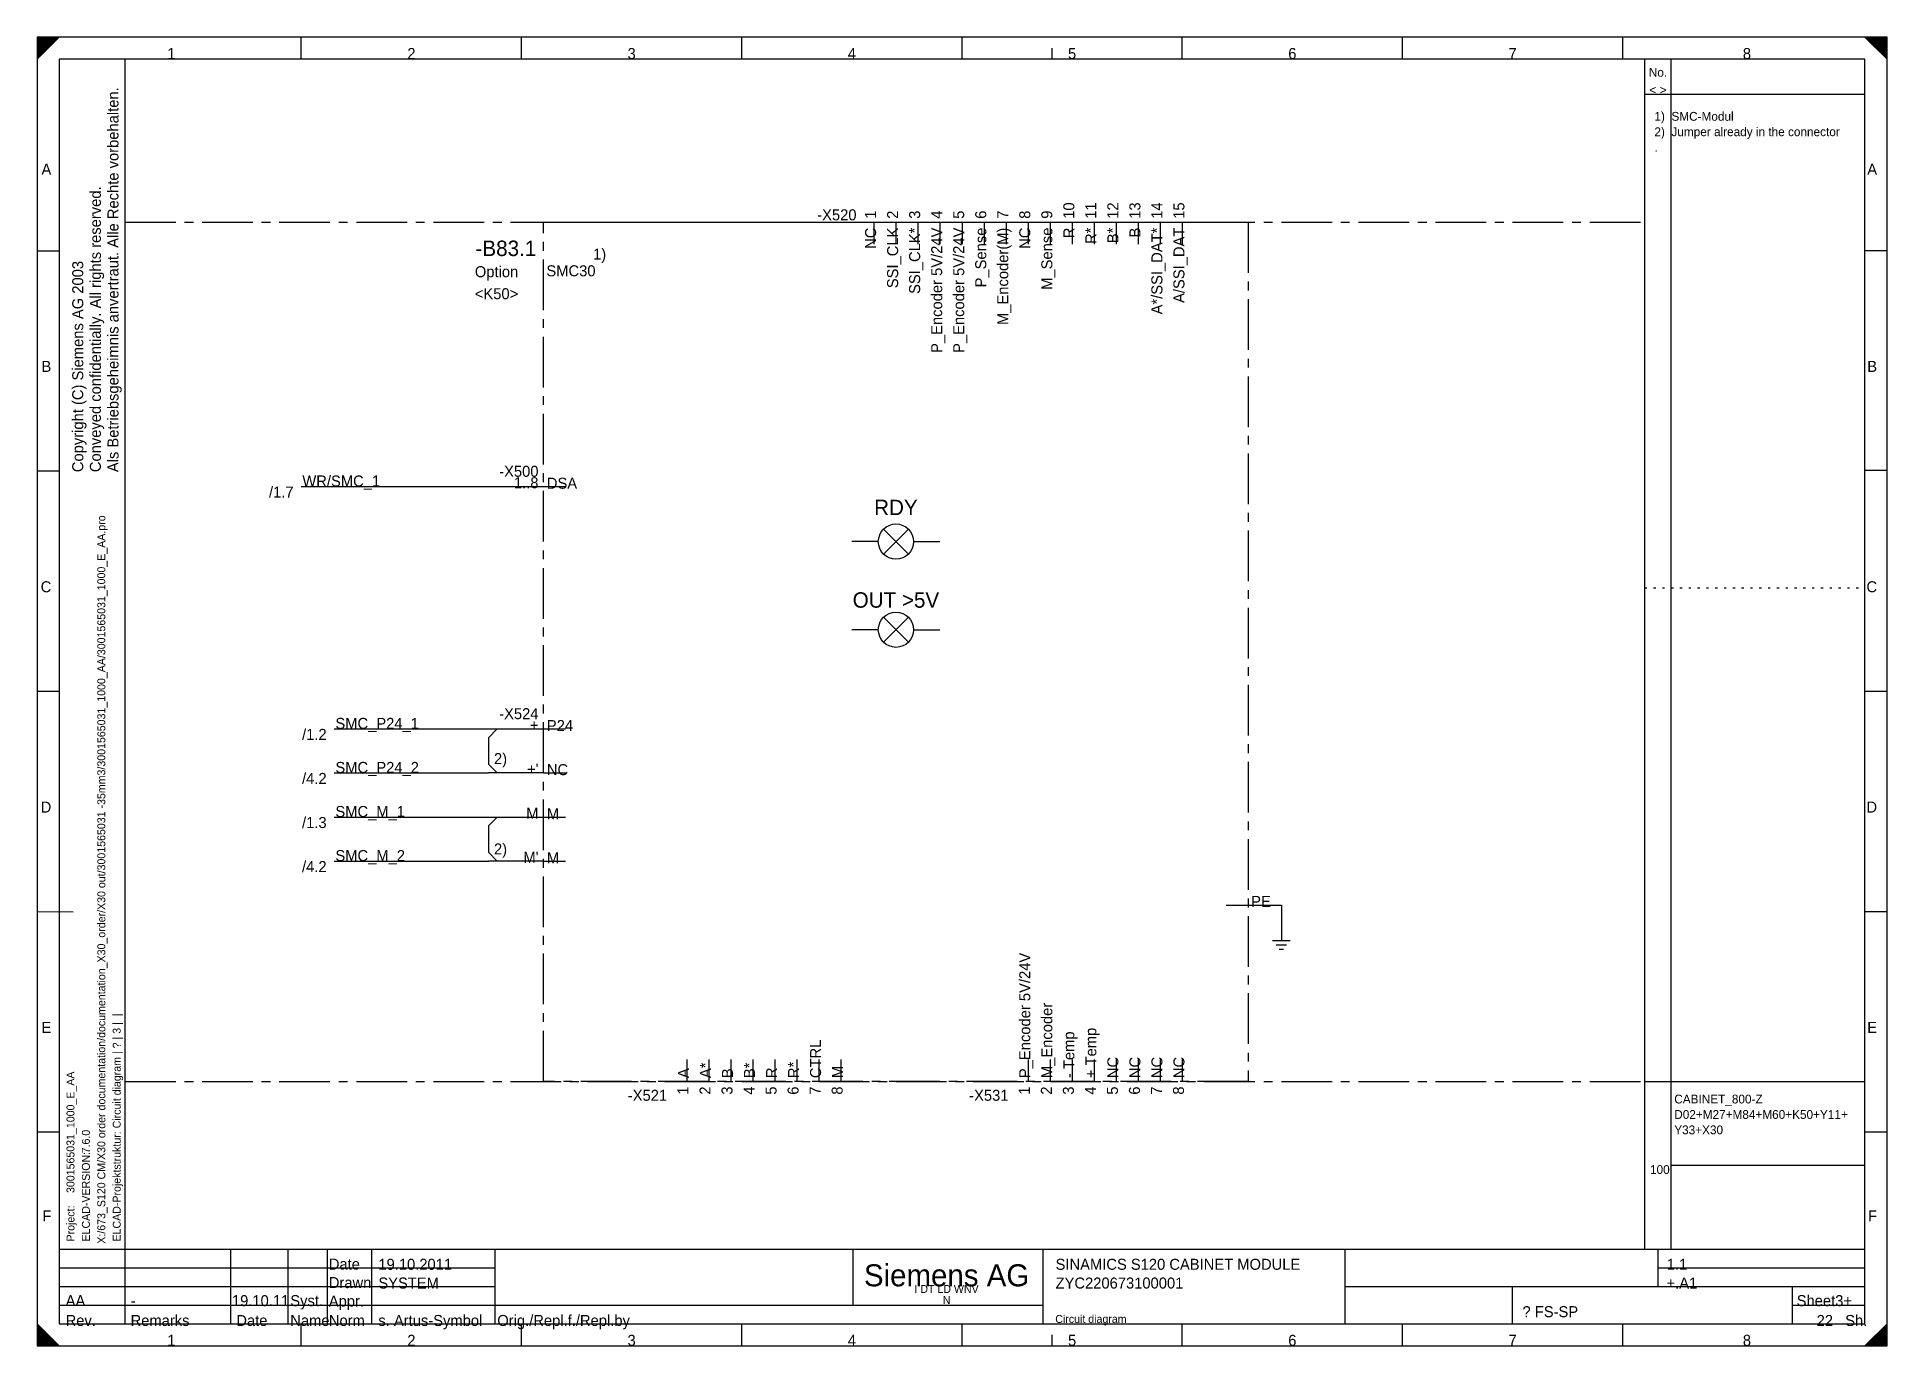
# Model space of a CAD drawing. Extents: x 0 to 420, y 0 to 297.
import ezdxf
from ezdxf.enums import TextEntityAlignment as Align

# ---------------------------------------------------------------- set-up
doc = ezdxf.new("R2010")
doc.units = 0
doc.header["$MEASUREMENT"] = 0
for name, pattern in [('LTY1', [0]), ('LTY2', [2, 0.5, -1.5]), ('LTY6', [17.5, 11.5, -2, 2, -2])]:
    doc.linetypes.add(name, pattern=pattern)
for name, color, linetype in [('GRAFIK', 7, 'LTY1'), ('PEN1', 7, 'LTY1'), ('PEN2', 7, 'LTY1'), ('PEN3', 7, 'LTY1'), ('PEN4', 7, 'LTY1'), ('PEN5', 7, 'LTY1'), ('PEN6', 7, 'LTY1'), ('SF', 7, 'LTY1'), ('SYMBOL', 7, 'LTY1')]:
    doc.layers.add(name, color=color, linetype=linetype)
doc.styles.add('NORMSCHRIFT', font='normwin')

# ---------------------------------------------------------------- blocks, each defined once
blk = doc.blocks.new('CD_FORM_AUD3')
at = {"layer": 'PEN1', "linetype": 'LTY1'}
for p, q in [((0, 297), (0, 0)), ((420, 297), (0, 297)), ((0, 297), (0, 292)), ((0, 292), (5, 297)), ((5, 297), (0, 297)), ((0, 297), (5, 297)), ((0, 296.95), (4.95, 296.95)), ((0, 296.9), (4.9, 296.9)), ((0, 296.85), (4.85, 296.85)), ((0, 296.8), (4.8, 296.8)), ((0, 296.75), (4.75, 296.75)), ((0, 296.7), (4.7, 296.7)), ((0, 296.65), (4.65, 296.65)), ((0, 296.6), (4.6, 296.6)), ((0, 296.55), (4.55, 296.55)), ((0, 296.5), (4.5, 296.5)), ((0, 296.45), (4.45, 296.45)), ((0, 296.4), (4.4, 296.4)), ((0, 296.35), (4.35, 296.35)), ((0, 296.3), (4.3, 296.3)), ((0, 296.25), (4.25, 296.25)), ((0, 296.2), (4.2, 296.2)), ((0, 296.15), (4.15, 296.15)), ((0, 296.1), (4.1, 296.1)), ((0, 296.05), (4.05, 296.05)), ((0, 296), (4, 296)), ((0, 295.95), (3.95, 295.95)), ((0, 295.9), (3.9, 295.9)), ((0, 295.85), (3.85, 295.85)), ((0, 295.8), (3.8, 295.8)), ((0, 295.75), (3.75, 295.75)), ((0, 295.7), (3.7, 295.7)), ((0, 295.65), (3.65, 295.65)), ((0, 295.6), (3.6, 295.6)), ((0, 295.55), (3.55, 295.55)), ((0, 295.5), (3.5, 295.5)), ((0, 295.45), (3.45, 295.45)), ((0, 295.4), (3.4, 295.4)), ((0, 295.35), (3.35, 295.35)), ((0, 295.3), (3.3, 295.3)), ((0, 295.25), (3.25, 295.25)), ((0, 295.2), (3.2, 295.2)), ((0, 295.15), (3.15, 295.15)), ((0, 295.1), (3.1, 295.1)), ((0, 295.05), (3.05, 295.05)), ((0, 295), (3, 295)), ((0, 294.95), (2.95, 294.95)), ((0, 294.9), (2.9, 294.9)), ((0, 294.85), (2.85, 294.85)), ((0, 294.8), (2.8, 294.8)), ((0, 294.75), (2.75, 294.75)), ((0, 294.7), (2.7, 294.7)), ((0, 294.65), (2.65, 294.65)), ((0, 294.6), (2.6, 294.6)), ((0, 294.55), (2.55, 294.55)), ((0, 294.5), (2.5, 294.5)), ((0, 294.45), (2.45, 294.45)), ((0, 294.4), (2.4, 294.4)), ((0, 294.35), (2.35, 294.35)), ((0, 294.3), (2.3, 294.3)), ((0, 294.25), (2.25, 294.25)), ((0, 294.2), (2.2, 294.2)), ((0, 294.15), (2.15, 294.15)), ((0, 294.1), (2.1, 294.1)), ((0, 294.05), (2.05, 294.05)), ((0, 294), (2, 294)), ((230.5, 292), (230.5, 294.5)), ((420, 297), (415, 297)), ((415, 297), (420, 292)), ((415, 297), (420, 297)), ((415.05, 296.95), (420, 296.95)), ((415.1, 296.9), (420, 296.9)), ((415.15, 296.85), (420, 296.85)), ((415.2, 296.8), (420, 296.8)), ((415.25, 296.75), (420, 296.75)), ((415.3, 296.7), (420, 296.7)), ((415.35, 296.65), (420, 296.65)), ((415.4, 296.6), (420, 296.6)), ((415.45, 296.55), (420, 296.55)), ((415.5, 296.5), (420, 296.5)), ((415.55, 296.45), (420, 296.45)), ((415.6, 296.4), (420, 296.4)), ((415.65, 296.35), (420, 296.35)), ((415.7, 296.3), (420, 296.3)), ((415.75, 296.25), (420, 296.25)), ((415.8, 296.2), (420, 296.2)), ((415.85, 296.15), (420, 296.15)), ((415.9, 296.1), (420, 296.1)), ((415.95, 296.05), (420, 296.05)), ((416, 296), (420, 296)), ((416.05, 295.95), (420, 295.95)), ((416.1, 295.9), (420, 295.9)), ((416.15, 295.85), (420, 295.85)), ((416.2, 295.8), (420, 295.8)), ((416.25, 295.75), (420, 295.75)), ((416.3, 295.7), (420, 295.7)), ((416.35, 295.65), (420, 295.65)), ((416.4, 295.6), (420, 295.6)), ((416.45, 295.55), (420, 295.55)), ((416.5, 295.5), (420, 295.5)), ((416.55, 295.45), (420, 295.45)), ((416.6, 295.4), (420, 295.4)), ((416.65, 295.35), (420, 295.35)), ((416.7, 295.3), (420, 295.3)), ((416.75, 295.25), (420, 295.25)), ((416.8, 295.2), (420, 295.2)), ((416.85, 295.15), (420, 295.15)), ((416.9, 295.1), (420, 295.1)), ((416.95, 295.05), (420, 295.05)), ((417, 295), (420, 295)), ((417.05, 294.95), (420, 294.95)), ((417.1, 294.9), (420, 294.9)), ((417.15, 294.85), (420, 294.85)), ((417.2, 294.8), (420, 294.8)), ((417.25, 294.75), (420, 294.75)), ((417.3, 294.7), (420, 294.7)), ((417.35, 294.65), (420, 294.65)), ((417.4, 294.6), (420, 294.6)), ((417.45, 294.55), (420, 294.55)), ((417.5, 294.5), (420, 294.5)), ((417.55, 294.45), (420, 294.45)), ((417.6, 294.4), (420, 294.4)), ((417.65, 294.35), (420, 294.35)), ((417.7, 294.3), (420, 294.3)), ((417.75, 294.25), (420, 294.25)), ((417.8, 294.2), (420, 294.2)), ((417.85, 294.15), (420, 294.15)), ((417.9, 294.1), (420, 294.1)), ((417.95, 294.05), (420, 294.05)), ((418, 294), (420, 294)), ((420, 0), (420, 297)), ((420, 292), (420, 297)), ((0, 293.95), (1.95, 293.95)), ((0, 293.9), (1.9, 293.9)), ((0, 293.85), (1.85, 293.85)), ((0, 293.8), (1.8, 293.8)), ((0, 293.75), (1.75, 293.75)), ((0, 293.7), (1.7, 293.7)), ((0, 293.65), (1.65, 293.65)), ((0, 293.6), (1.6, 293.6)), ((0, 293.55), (1.55, 293.55)), ((0, 293.5), (1.5, 293.5)), ((0, 293.45), (1.45, 293.45)), ((0, 293.4), (1.4, 293.4)), ((0, 293.35), (1.35, 293.35)), ((0, 293.3), (1.3, 293.3)), ((0, 293.25), (1.25, 293.25)), ((0, 293.2), (1.2, 293.2)), ((0, 293.15), (1.15, 293.15)), ((0, 293.1), (1.1, 293.1)), ((0, 293.05), (1.05, 293.05)), ((0, 293), (1, 293)), ((0, 292.95), (0.95, 292.95)), ((0, 292.9), (0.9, 292.9)), ((0, 292.85), (0.85, 292.85)), ((0, 292.8), (0.8, 292.8)), ((0, 292.75), (0.75, 292.75)), ((0, 292.7), (0.7, 292.7)), ((0, 292.65), (0.65, 292.65)), ((0, 292.6), (0.6, 292.6)), ((0, 292.55), (0.55, 292.55)), ((0, 292.5), (0.5, 292.5)), ((0, 292.45), (0.45, 292.45)), ((0, 292.4), (0.4, 292.4)), ((0, 292.35), (0.35, 292.35)), ((0, 292.3), (0.3, 292.3)), ((0, 292.25), (0.25, 292.25)), ((0, 292.2), (0.2, 292.2)), ((0, 292.15), (0.15, 292.15)), ((0, 292.1), (0.1, 292.1)), ((0, 292.05), (0.05, 292.05)), ((418.05, 293.95), (420, 293.95)), ((418.1, 293.9), (420, 293.9)), ((418.15, 293.85), (420, 293.85)), ((418.2, 293.8), (420, 293.8)), ((418.25, 293.75), (420, 293.75)), ((418.3, 293.7), (420, 293.7)), ((418.35, 293.65), (420, 293.65)), ((418.4, 293.6), (420, 293.6)), ((418.45, 293.55), (420, 293.55)), ((418.5, 293.5), (420, 293.5)), ((418.55, 293.45), (420, 293.45)), ((418.6, 293.4), (420, 293.4)), ((418.65, 293.35), (420, 293.35)), ((418.7, 293.3), (420, 293.3)), ((418.75, 293.25), (420, 293.25)), ((418.8, 293.2), (420, 293.2)), ((418.85, 293.15), (420, 293.15)), ((418.9, 293.1), (420, 293.1)), ((418.95, 293.05), (420, 293.05)), ((419, 293), (420, 293)), ((419.05, 292.95), (420, 292.95)), ((419.1, 292.9), (420, 292.9)), ((419.15, 292.85), (420, 292.85)), ((419.2, 292.8), (420, 292.8)), ((419.25, 292.75), (420, 292.75)), ((419.3, 292.7), (420, 292.7)), ((419.35, 292.65), (420, 292.65)), ((419.4, 292.6), (420, 292.6)), ((419.45, 292.55), (420, 292.55)), ((419.5, 292.5), (420, 292.5)), ((419.55, 292.45), (420, 292.45)), ((419.6, 292.4), (420, 292.4)), ((419.65, 292.35), (420, 292.35)), ((419.7, 292.3), (420, 292.3)), ((419.75, 292.25), (420, 292.25)), ((419.8, 292.2), (420, 292.2)), ((419.85, 292.15), (420, 292.15)), ((419.9, 292.1), (420, 292.1)), ((419.95, 292.05), (420, 292.05)), ((5, 0), (0, 5)), ((0, 5), (0, 0)), ((0, 4.95), (0.05, 4.95)), ((0, 4.9), (0.1, 4.9)), ((0, 4.85), (0.15, 4.85)), ((0, 4.8), (0.2, 4.8)), ((0, 4.75), (0.25, 4.75)), ((0, 4.7), (0.3, 4.7)), ((0, 4.65), (0.35, 4.65)), ((0, 4.6), (0.4, 4.6)), ((0, 4.55), (0.45, 4.55)), ((0, 4.5), (0.5, 4.5)), ((0, 4.45), (0.55, 4.45)), ((0, 4.4), (0.6, 4.4)), ((0, 4.35), (0.65, 4.35)), ((0, 4.3), (0.7, 4.3)), ((0, 4.25), (0.75, 4.25)), ((0, 4.2), (0.8, 4.2)), ((420, 5), (415, 0)), ((419.2, 4.2), (420, 4.2)), ((419.25, 4.25), (420, 4.25)), ((419.3, 4.3), (420, 4.3)), ((419.35, 4.35), (420, 4.35)), ((419.4, 4.4), (420, 4.4)), ((419.45, 4.45), (420, 4.45)), ((419.5, 4.5), (420, 4.5)), ((419.55, 4.55), (420, 4.55)), ((419.6, 4.6), (420, 4.6)), ((419.65, 4.65), (420, 4.65)), ((419.7, 4.7), (420, 4.7)), ((419.75, 4.75), (420, 4.75)), ((419.8, 4.8), (420, 4.8)), ((419.85, 4.85), (420, 4.85)), ((419.9, 4.9), (420, 4.9)), ((419.95, 4.95), (420, 4.95)), ((420, 0), (420, 5)), ((0, 4.15), (0.85, 4.15)), ((0, 4.1), (0.9, 4.1)), ((0, 4.05), (0.95, 4.05)), ((0, 4), (1, 4)), ((0, 3.95), (1.05, 3.95)), ((0, 3.9), (1.1, 3.9)), ((0, 3.85), (1.15, 3.85)), ((0, 3.8), (1.2, 3.8)), ((0, 3.75), (1.25, 3.75)), ((0, 3.7), (1.3, 3.7)), ((0, 3.65), (1.35, 3.65)), ((0, 3.6), (1.4, 3.6)), ((0, 3.55), (1.45, 3.55)), ((0, 3.5), (1.5, 3.5)), ((0, 3.45), (1.55, 3.45)), ((0, 3.4), (1.6, 3.4)), ((0, 3.35), (1.65, 3.35)), ((0, 3.3), (1.7, 3.3)), ((0, 3.25), (1.75, 3.25)), ((0, 3.2), (1.8, 3.2)), ((0, 3.15), (1.85, 3.15)), ((0, 3.1), (1.9, 3.1)), ((0, 3.05), (1.95, 3.05)), ((0, 3), (2, 3)), ((0, 2.95), (2.05, 2.95)), ((0, 2.9), (2.1, 2.9)), ((0, 2.85), (2.15, 2.85)), ((0, 2.8), (2.2, 2.8)), ((0, 2.75), (2.25, 2.75)), ((0, 2.7), (2.3, 2.7)), ((0, 2.65), (2.35, 2.65)), ((0, 2.6), (2.4, 2.6)), ((0, 2.55), (2.45, 2.55)), ((0, 2.5), (2.5, 2.5)), ((0, 2.45), (2.55, 2.45)), ((0, 2.4), (2.6, 2.4)), ((0, 2.35), (2.65, 2.35)), ((0, 2.3), (2.7, 2.3)), ((0, 2.25), (2.75, 2.25)), ((0, 2.2), (2.8, 2.2)), ((0, 2.15), (2.85, 2.15)), ((0, 2.1), (2.9, 2.1)), ((0, 2.05), (2.95, 2.05)), ((0, 2), (3, 2)), ((0, 1.95), (3.05, 1.95)), ((0, 1.9), (3.1, 1.9)), ((0, 1.85), (3.15, 1.85)), ((0, 1.8), (3.2, 1.8)), ((0, 1.75), (3.25, 1.75)), ((0, 1.7), (3.3, 1.7)), ((0, 1.65), (3.35, 1.65)), ((0, 1.6), (3.4, 1.6)), ((0, 1.55), (3.45, 1.55)), ((0, 1.5), (3.5, 1.5)), ((0, 1.45), (3.55, 1.45)), ((0, 1.4), (3.6, 1.4)), ((0, 1.35), (3.65, 1.35)), ((0, 1.3), (3.7, 1.3)), ((0, 1.25), (3.75, 1.25)), ((0, 1.2), (3.8, 1.2)), ((0, 1.15), (3.85, 1.15)), ((0, 1.1), (3.9, 1.1)), ((0, 1.05), (3.95, 1.05)), ((0, 1), (4, 1)), ((0, 0.95), (4.05, 0.95)), ((0, 0.9), (4.1, 0.9)), ((0, 0.85), (4.15, 0.85)), ((0, 0.8), (4.2, 0.8)), ((0, 0.75), (4.25, 0.75)), ((0, 0.7), (4.3, 0.7)), ((0, 0.65), (4.35, 0.65)), ((0, 0.6), (4.4, 0.6)), ((0, 0.55), (4.45, 0.55)), ((0, 0.5), (4.5, 0.5)), ((0, 0.45), (4.55, 0.45)), ((0, 0.4), (4.6, 0.4)), ((0, 0.35), (4.65, 0.35)), ((0, 0.3), (4.7, 0.3)), ((0, 0.25), (4.75, 0.25)), ((0, 0.2), (4.8, 0.2)), ((0, 0.15), (4.85, 0.15)), ((0, 0.1), (4.9, 0.1)), ((0, 0.05), (4.95, 0.05)), ((0, 0), (420, 0)), ((0, 0), (5, 0)), ((230.5, 0), (230.5, 2.5)), ((415, 0), (420, 0)), ((415.05, 0.05), (420, 0.05)), ((415.1, 0.1), (420, 0.1)), ((415.15, 0.15), (420, 0.15)), ((415.2, 0.2), (420, 0.2)), ((415.25, 0.25), (420, 0.25)), ((415.3, 0.3), (420, 0.3)), ((415.35, 0.35), (420, 0.35)), ((415.4, 0.4), (420, 0.4)), ((415.45, 0.45), (420, 0.45)), ((415.5, 0.5), (420, 0.5)), ((415.55, 0.55), (420, 0.55)), ((415.6, 0.6), (420, 0.6)), ((415.65, 0.65), (420, 0.65)), ((415.7, 0.7), (420, 0.7)), ((415.75, 0.75), (420, 0.75)), ((415.8, 0.8), (420, 0.8)), ((415.85, 0.85), (420, 0.85)), ((415.9, 0.9), (420, 0.9)), ((415.95, 0.95), (420, 0.95)), ((416, 1), (420, 1)), ((416.05, 1.05), (420, 1.05)), ((416.1, 1.1), (420, 1.1)), ((416.15, 1.15), (420, 1.15)), ((416.2, 1.2), (420, 1.2)), ((416.25, 1.25), (420, 1.25)), ((416.3, 1.3), (420, 1.3)), ((416.35, 1.35), (420, 1.35)), ((416.4, 1.4), (420, 1.4)), ((416.45, 1.45), (420, 1.45)), ((416.5, 1.5), (420, 1.5)), ((416.55, 1.55), (420, 1.55)), ((416.6, 1.6), (420, 1.6)), ((416.65, 1.65), (420, 1.65)), ((416.7, 1.7), (420, 1.7)), ((416.75, 1.75), (420, 1.75)), ((416.8, 1.8), (420, 1.8)), ((416.85, 1.85), (420, 1.85)), ((416.9, 1.9), (420, 1.9)), ((416.95, 1.95), (420, 1.95)), ((417, 2), (420, 2)), ((417.05, 2.05), (420, 2.05)), ((417.1, 2.1), (420, 2.1)), ((417.15, 2.15), (420, 2.15)), ((417.2, 2.2), (420, 2.2)), ((417.25, 2.25), (420, 2.25)), ((417.3, 2.3), (420, 2.3)), ((417.35, 2.35), (420, 2.35)), ((417.4, 2.4), (420, 2.4)), ((417.45, 2.45), (420, 2.45)), ((417.5, 2.5), (420, 2.5)), ((417.55, 2.55), (420, 2.55)), ((417.6, 2.6), (420, 2.6)), ((417.65, 2.65), (420, 2.65)), ((417.7, 2.7), (420, 2.7)), ((417.75, 2.75), (420, 2.75)), ((417.8, 2.8), (420, 2.8)), ((417.85, 2.85), (420, 2.85)), ((417.9, 2.9), (420, 2.9)), ((417.95, 2.95), (420, 2.95)), ((418, 3), (420, 3)), ((418.05, 3.05), (420, 3.05)), ((418.1, 3.1), (420, 3.1)), ((418.15, 3.15), (420, 3.15)), ((418.2, 3.2), (420, 3.2)), ((418.25, 3.25), (420, 3.25)), ((418.3, 3.3), (420, 3.3)), ((418.35, 3.35), (420, 3.35)), ((418.4, 3.4), (420, 3.4)), ((418.45, 3.45), (420, 3.45)), ((418.5, 3.5), (420, 3.5)), ((418.55, 3.55), (420, 3.55)), ((418.6, 3.6), (420, 3.6)), ((418.65, 3.65), (420, 3.65)), ((418.7, 3.7), (420, 3.7)), ((418.75, 3.75), (420, 3.75)), ((418.8, 3.8), (420, 3.8)), ((418.85, 3.85), (420, 3.85)), ((418.9, 3.9), (420, 3.9)), ((418.95, 3.95), (420, 3.95)), ((419, 4), (420, 4)), ((419.05, 4.05), (420, 4.05)), ((419.1, 4.1), (420, 4.1)), ((419.15, 4.15), (420, 4.15))]:
    blk.add_line(p, q, dxfattribs=at)
at = {"layer": 'PEN5', "linetype": 'LTY1'}
for p, q in [((415, 292), (5, 292)), ((5, 292), (5, 5)), ((20, 21.9), (20, 292)), ((415, 5), (415, 292)), ((5, 21.9), (415, 21.9)), ((5, 5), (415, 5))]:
    blk.add_line(p, q, dxfattribs=at)
at = {"layer": 'PEN6', "linetype": 'LTY1'}
for p, q in [((60, 292), (60, 297)), ((110, 292), (110, 297)), ((160, 292), (160, 297)), ((210, 292), (210, 297)), ((260, 292), (260, 297)), ((310, 292), (310, 297)), ((360, 292), (360, 297)), ((5, 248.4), (0, 248.4)), ((420, 248.5), (415, 248.5)), ((5, 198.5), (0, 198.5)), ((420, 198.6), (415, 198.6)), ((5, 148.5), (0, 148.5)), ((420, 148.5), (415, 148.5)), ((8.2, 98.4), (0, 98.5)), ((420, 98.5), (415, 98.5)), ((5, 48.5), (0, 48.5)), ((420, 48.5), (415, 48.5)), ((20, 5), (20, 21.9)), ((44, 5), (44, 21.9)), ((57, 5), (57, 21.9)), ((65.9, 21.9), (65.9, 5)), ((76, 5), (76, 21.9)), ((103.95, 21.9), (103.95, 5)), ((185.2, 21.9), (185.2, 9.25)), ((228.35, 21.9), (228.35, 5)), ((296.9, 21.9), (296.9, 5)), ((367.95, 21.9), (367.95, 13.45)), ((5, 17.68), (103.92, 17.68)), ((367.95, 17.68), (415, 17.68)), ((5, 13.45), (103.92, 13.45)), ((296.9, 13.45), (415, 13.45)), ((334.95, 5), (334.95, 13.45)), ((398.5, 13.5), (398.5, 5)), ((5, 9.2), (228.35, 9.2)), ((398.43, 9.2), (415, 9.2)), ((60, 0), (60, 5)), ((110, 0), (110, 5)), ((160, 0), (160, 5)), ((210, 0), (210, 5)), ((260, 0), (260, 5)), ((310, 0), (310, 5)), ((360, 0), (360, 5))]:
    blk.add_line(p, q, dxfattribs=at)
at = {"layer": 'PEN2', "style": 'NORMSCHRIFT'}
for s, p in [('1', (30.5, 292)), ('2', (85, 292)), ('3', (135, 292)), ('4', (185, 292)), ('5', (235, 292)), ('6', (285, 292)), ('7', (335, 292)), ('8', (388.2, 292)), ('1', (30.5, 0)), ('2', (85, 0)), ('3', (135, 0)), ('4', (185, 0)), ('5', (235, 0)), ('6', (285, 0)), ('7', (335, 0)), ('8', (388.2, 0))]:
    blk.add_text(s, height=2.5, dxfattribs=at).set_placement(p, align=Align.CENTER)
for s, p in [('Als Betriebsgeheimnis anvertraut. Alle Rechte vorbehalten.', (18.5, 198.25)), ('Conveyed confidentially. All rights reserved.', (14.5, 198.25))]:
    blk.add_text(s, height=2.5, rotation=90, dxfattribs=at).set_placement(p)
for s, p in [('A', (3.25, 265.75)), ('A', (417.75, 265.75)), ('B', (3.25, 221)), ('B', (417.75, 221)), ('C', (3.25, 171)), ('C', (417.75, 171)), ('D', (3.25, 121)), ('D', (417.75, 121)), ('E', (3.25, 71)), ('E', (417.75, 71)), ('F', (3.25, 28.25)), ('F', (417.75, 28.25))]:
    blk.add_text(s, height=2.5, dxfattribs=at).set_placement(p, align=Align.RIGHT)
for s, p in [('Date', (66.25, 17.3)), ('Drawn', (66.25, 13.1)), ('Appr.', (66.25, 8.9)), ('Sheet', (399.5, 9)), ('Rev.', (6.5, 4.5)), ('Remarks', (21.25, 4.5)), ('Date', (45.25, 4.5)), ('Name', (57.5, 4.5)), ('Norm', (66.25, 4.5)), ('Sh.', (410.5, 4.5))]:
    blk.add_text(s, height=2.5, dxfattribs=at).set_placement(p)
at = {"layer": 'PEN2', "style": 'NORMSCHRIFT', "flags": 8}
blk.add_attdef('CODE_178', (10.5, 198.25), '', height=2.5, rotation=90, dxfattribs=at)
for tag, p in [('CODE_520', (6.5, 17.25)), ('CODE_521', (21.25, 17.25)), ('CODE_522', (44.25, 17.25)), ('CODE_523', (57.5, 17.25)), ('CODE_170', (77.5, 17.25)), ('CODE_67', (106.75, 17.25)), ('CODE_66', (231.25, 17.25)), ('CODE_505', (299.25, 17.2)), ('CODE_1003', (370, 17.25)), ('CODE_1003', (398.15, 17.2)), ('CODE_524', (6.5, 13)), ('CODE_525', (21.25, 13)), ('CODE_526', (44.25, 13)), ('CODE_527', (57.5, 13)), ('CODE_171', (77.5, 13)), ('CODE_175', (106.75, 13)), ('CODE_65', (231.25, 13)), ('CODE_506', (299.25, 13.2)), ('CODE_1003', (369.95, 13)), ('CODE_528', (6.5, 9)), ('CODE_529', (21.25, 9)), ('CODE_530', (44.25, 9)), ('CODE_531', (57.5, 9)), ('CODE_172', (77.5, 9)), ('CODE_176', (106.75, 9)), ('CODE_166', (231.25, 9)), ('CODE_532', (297.75, 8.5)), ('CODE_534', (307.75, 8.5)), ('CODE_536', (321.75, 8.5)), ('CODE_68', (337.25, 6.5)), ('CODE_62', (408.25, 9)), ('CODE_70', (408.25, 9)), ('CODE_173', (77.5, 4.5)), ('CODE_73', (104.5, 4.5)), ('CODE_533', (297.75, 4.5)), ('CODE_535', (307.75, 4.5)), ('CODE_537', (321.75, 4.5))]:
    blk.add_attdef(tag, p, '', height=2.5, dxfattribs=at)
for tag, p in [('CODE_554', (362.8, 17.2)), ('CODE_507', (316, 6.5))]:
    blk.add_attdef(tag, text='', height=2.5, dxfattribs=at).set_placement(p, align=Align.CENTER)
for tag, p in [('CODE_1003', (396.75, 17.2)), ('CODE_1003', (396.75, 13)), ('CODE_512', (294.25, 6.7)), ('CODE_71', (407.75, 4.5))]:
    blk.add_attdef(tag, text='', height=2.5, dxfattribs=at).set_placement(p, align=Align.RIGHT)
at = {"layer": 'PEN4', "style": 'NORMSCHRIFT'}
for s, p in [('ELCAD-VERSION:', (12, 23.68)), ('Project:', (8.5, 23.68))]:
    blk.add_text(s, height=1.8, rotation=90, dxfattribs=at).set_placement(p)
at = {"layer": 'PEN4', "style": 'NORMSCHRIFT', "flags": 8}
for tag, p, height in [('CODE_400', (367.2, 278), 2), ('CODE_401', (367.2, 274.5), 2), ('CODE_402', (367.2, 271), 2), ('CODE_403', (367.2, 267.5), 2), ('CODE_404', (367.2, 264), 2), ('CODE_405', (367.2, 260.5), 2), ('CODE_406', (367.2, 257), 2), ('CODE_407', (367.2, 253.5), 2), ('CODE_408', (367.2, 250), 2), ('CODE_409', (367.2, 246.5), 2), ('CODE_410', (367.2, 243), 2), ('CODE_411', (367.2, 239.5), 2), ('CODE_412', (367.2, 236), 2), ('CODE_413', (367.2, 232.5), 2), ('CODE_414', (367.2, 229), 2), ('CODE_415', (367.2, 225.5), 2), ('CODE_416', (367.2, 222), 2), ('CODE_417', (367.2, 218.5), 2), ('CODE_418', (367.2, 215), 2), ('CODE_419', (367.2, 211.5), 2), ('CODE_420', (367.2, 208), 2), ('CODE_421', (367.2, 204.5), 2), ('CODE_422', (367.2, 201), 2), ('CODE_423', (367.2, 197.5), 2), ('CODE_424', (367.2, 194), 2), ('CODE_425', (367.2, 190.5), 2), ('CODE_426', (367.2, 187), 2), ('CODE_427', (367.2, 183.5), 2), ('CODE_428', (367.2, 180), 2), ('CODE_429', (367.2, 176.5), 2), ('CODE_430', (367.7, 165), 2), ('CODE_431', (367.7, 161.5), 2), ('CODE_432', (367.7, 158), 2), ('CODE_433', (367.7, 154.5), 2), ('CODE_434', (367.7, 151), 2), ('CODE_435', (367.7, 147.5), 2), ('CODE_436', (367.7, 144), 2), ('CODE_437', (367.7, 140.5), 2), ('CODE_438', (367.7, 137), 2), ('CODE_439', (367.7, 133.5), 2), ('CODE_440', (367.7, 130), 2), ('CODE_441', (367.7, 126.5), 2), ('CODE_442', (367.7, 123), 2), ('CODE_443', (367.7, 119.5), 2), ('CODE_444', (367.7, 116), 2), ('CODE_445', (367.7, 112.5), 2), ('CODE_446', (367.7, 109), 2), ('CODE_447', (367.7, 105.5), 2), ('CODE_448', (367.7, 102), 2), ('CODE_449', (367.7, 98.5), 2), ('CODE_450', (367.7, 95), 2), ('CODE_451', (367.7, 91.5), 2), ('CODE_452', (367.7, 88), 2), ('CODE_453', (367.7, 84.5), 2), ('CODE_454', (367.7, 81), 2), ('CODE_455', (367.7, 77.5), 2), ('CODE_456', (367.7, 74), 2), ('CODE_457', (367.7, 70.5), 2), ('CODE_458', (367.7, 67), 2), ('CODE_459', (367.7, 63.5), 2), ('CODE_460', (371.7, 55), 2), ('CODE_461', (371.7, 51.5), 2), ('CODE_462', (371.7, 48), 2), ('CODE_463', (371.7, 44.5), 2), ('CODE_464', (371.7, 41), 2), ('CODE_465', (371.7, 36.5), 2), ('CODE_466', (371.7, 33), 2), ('CODE_467', (371.7, 29.5), 2), ('CODE_468', (371.7, 26), 2), ('CODE_469', (371.7, 22.5), 2), ('CODE_76', (231.18, 5.2), 1.8), ('CODE_180', (262.68, 5.2), 1.8)]:
    blk.add_attdef(tag, p, '', height=height, dxfattribs=at)
for tag, p in [('CODE_189', (12, 43.67)), ('CODE_179', (8.5, 34.67)), ('CODE_2407', (15.5, 23.18)), ('CODE_64', (19, 23.68)), ('CODE_60', (19, 23.68)), ('CODE_63', (19, 23.68)), ('CODE_61', (19, 23.68)), ('CODE_57', (19, 23.68))]:
    blk.add_attdef(tag, p, '', height=1.8, rotation=90, dxfattribs=at)
for tag in ['CODE_190', 'CODE_372', 'CODE_373', 'CODE_39']:
    blk.add_attdef(tag, text='', height=2, dxfattribs=at).set_placement((364.4, 22.5), align=Align.RIGHT)
for tag, p in [('CODE_508', (206.5, 12)), ('CODE_509', (206.5, 9.5))]:
    blk.add_attdef(tag, text='', height=1.8, dxfattribs=at).set_placement(p, align=Align.CENTER)
blk = doc.blocks.new('FB-SIE1')
at = {"layer": 'PEN3', "style": 'NORMSCHRIFT'}
blk.add_text('Siemens AG', height=5, dxfattribs=at).set_placement((0, -5), align=Align.CENTER)
blk = doc.blocks.new('FBAUD-RSP')
at = {"layer": 'PEN5', "linetype": 'LTY1'}
for p, q in [((360, 16.9), (360, 287)), ((360, 55), (410, 55))]:
    blk.add_line(p, q, dxfattribs=at)
at = {"layer": 'PEN6', "linetype": 'LTY1'}
for p, q in [((366, 16.9), (366, 287)), ((360, 279), (410, 279)), ((366, 36), (410, 36))]:
    blk.add_line(p, q, dxfattribs=at)
at = {"layer": 'PEN6', "linetype": 'LTY2'}
blk.add_line((360, 167), (410, 167), dxfattribs=at)
at = {"layer": 'PEN4', "style": 'NORMSCHRIFT'}
for s, p in [('No.', (363, 283)), ('< >', (363, 279))]:
    blk.add_text(s, height=2, dxfattribs=at).set_placement(p, align=Align.CENTER)
blk.add_text('100', height=2, dxfattribs=at).set_placement((361.2, 34))
blk = doc.blocks.new('FBAUD-MD')
at = {"layer": 'PEN1', "linetype": 'LTY6'}
for p, q in [((20, 255), (365, 255)), ((20, 60), (365, 60))]:
    blk.add_line(p, q, dxfattribs=at)
blk = doc.blocks.new('CD_BU_XB')
at = {"layer": 'PEN1', "linetype": 'LTY1'}
blk.add_line((0, 0), (5, 0), dxfattribs=at)
at = {"layer": 'PEN2', "style": 'NORMSCHRIFT', "flags": 8}
for tag, p in [('CODE_1003', (-1.15, 2.2)), ('CODE_21', (-1.15, -0.4))]:
    blk.add_attdef(tag, text='', height=2.5, dxfattribs=at).set_placement(p, align=Align.RIGHT)
blk.add_attdef('CODE_602', (0.75, -0.5), '', height=2.5, dxfattribs=at)
blk = doc.blocks.new('CD_BU_XD')
at = {"layer": 'PEN1', "linetype": 'LTY1'}
blk.add_line((-5, 0), (0, 0), dxfattribs=at)
at = {"layer": 'PEN2', "style": 'NORMSCHRIFT', "flags": 8}
for tag, p in [('CODE_1003', (0.65, 2.2)), ('CODE_21', (0.65, -0.4))]:
    blk.add_attdef(tag, p, '', height=2.5, dxfattribs=at)
blk.add_attdef('CODE_602', text='', height=2.5, dxfattribs=at).set_placement((-1.25, -0.5), align=Align.RIGHT)
blk = doc.blocks.new('CD_BU_XC')
at = {"layer": 'PEN1', "linetype": 'LTY1'}
blk.add_line((0, 5), (0, 0), dxfattribs=at)
at = {"layer": 'PEN2', "style": 'NORMSCHRIFT', "flags": 8}
blk.add_attdef('CODE_602', (0.5, 0.75), '', height=2.5, rotation=90, dxfattribs=at)
blk.add_attdef('CODE_1003', text='', height=2.5, dxfattribs=at).set_placement((-4.45, -4.4), align=Align.RIGHT)
blk.add_attdef('CODE_21', text='', height=2.5, rotation=90, dxfattribs=at).set_placement((0.4, -1.15), align=Align.RIGHT)
blk = doc.blocks.new('CD_BU_SF11MTA')
at = {"layer": 'PEN1', "style": 'NORMSCHRIFT', "flags": 8}
blk.add_attdef('CODE_8', text='', height=3.5, dxfattribs=at).set_placement((-1.65, -7.7), align=Align.RIGHT)
at = {"layer": 'PEN2', "style": 'NORMSCHRIFT', "flags": 8}
for tag, p in [('CODE_1003', (-1.35, 3.7)), ('CODE_1003', (-1.35, -1.5)), ('CODE_1', (-1.35, 1.1)), ('CODE_2', (-1.35, 1.1)), ('CODE_3', (-1.35, -4.1)), ('CODE_10', (-1.35, -12.3)), ('CODE_49', (-1.35, -14.9)), ('CODE_49', (-1.35, -17.5)), ('CODE_1003', (-1.35, -20.2)), ('CODE_40', (-1.35, -22.8)), ('CODE_51', (-1.35, -25.4)), ('CODE_51', (-1.35, -28)), ('CODE_51', (-1.35, -30.6))]:
    blk.add_attdef(tag, text='', height=2.5, dxfattribs=at).set_placement(p, align=Align.RIGHT)
blk.add_attdef('CODE_1003', (0.65, -12.1), '', height=2.5, dxfattribs=at)
blk = doc.blocks.new('CD_U_PE')
at = {"layer": 'PEN1', "linetype": 'LTY1'}
for p, q in [((0, 0), (0, -3)), ((-2, -3), (2, -3)), ((-1.2, -4), (1.2, -4)), ((-0.5, -5), (0.5, -5))]:
    blk.add_line(p, q, dxfattribs=at)
at = {"layer": 'PEN2', "style": 'NORMSCHRIFT', "flags": 8}
blk.add_attdef('CODE_40', (1.25, -8.5), '', height=2.5, dxfattribs=at)
blk = doc.blocks.new('CD_POT_W1L')
at = {"layer": 'PEN2', "style": 'NORMSCHRIFT', "flags": 8}
blk.add_attdef('CODE_10', text='', height=2.5, dxfattribs=at).set_placement((-1.75, -2.5), align=Align.RIGHT)
blk.add_attdef('CODE_4', (0.25, 0), '', height=2.5, dxfattribs=at)
blk = doc.blocks.new('CD_BU_XA')
at = {"layer": 'PEN1', "linetype": 'LTY1'}
blk.add_line((0, 0), (0, -5), dxfattribs=at)
at = {"layer": 'PEN2', "style": 'NORMSCHRIFT', "flags": 8}
blk.add_attdef('CODE_21', (0.5, 0.75), '', height=2.5, rotation=90, dxfattribs=at)
blk.add_attdef('CODE_1003', text='', height=2.5, dxfattribs=at).set_placement((-3.95, 0.4), align=Align.RIGHT)
blk.add_attdef('CODE_602', text='', height=2.5, rotation=90, dxfattribs=at).set_placement((0.5, -1.25), align=Align.RIGHT)

msp = doc.modelspace()

# ---------------------------------------------------------------- linework, layer by layer
at = {"layer": 'PEN1', "linetype": 'LTY6'}
for p, q in [((115, 255), (275, 255)), ((115, 60), (115, 255)), ((275, 255), (275, 60)), ((275, 60), (115, 60))]:
    msp.add_line(p, q, dxfattribs=at)
at = {"layer": 'PEN1', "linetype": 'LTY1'}
for p, q in [((60, 195), (115, 195)), ((192.15, 185.325), (197.825, 179.65)), ((192.15, 179.65), (197.825, 185.325)), ((191, 182.5), (185, 182.5)), ((199, 182.5), (205, 182.5)), ((192.15, 165.325), (197.825, 159.65)), ((192.15, 159.65), (197.825, 165.325)), ((191, 162.5), (185, 162.5)), ((199, 162.5), (205, 162.5)), ((67.5, 140), (102.5, 140)), ((102.5, 140), (115, 140)), ((104.5, 140), (102.5, 138)), ((102.5, 138), (102.5, 132)), ((102.5, 132), (104.5, 130)), ((67.5, 130), (102.5, 130)), ((115, 130), (102.5, 130)), ((67.5, 120), (102.5, 120)), ((102.5, 120), (115, 120)), ((104.5, 120), (102.5, 118)), ((102.5, 118), (102.5, 112)), ((67.5, 110), (102.5, 110)), ((102.5, 112), (104.5, 110)), ((115, 110), (102.5, 110)), ((275, 100), (282.5, 100)), ((282.5, 100), (282.5, 95))]:
    msp.add_line(p, q, dxfattribs=at)
for centre in [(195, 182.5), (195, 162.5)]:
    msp.add_circle(centre, 4, dxfattribs=at)

# ---------------------------------------------------------------- block references
at = {"layer": 'GRAFIK'}
for name, p in [('FBAUD-RSP', (5, 5)), ('FBAUD-MD', (0, 0)), ('FB-SIE1', (206.5, 18.5))]:
    msp.add_blockref(name, p, dxfattribs=at)
at = {"layer": 'SF'}
ref = msp.add_blockref('CD_FORM_AUD3', (0, 0), dxfattribs=at)
ref.add_attrib('CODE_66', 'SINAMICS S120 CABINET MODULE', (231.25, 17.25), dxfattribs={"layer": 'PEN2', "height": 2.5, "style": 'NORMSCHRIFT', "flags": 8})
ref.add_attrib('CODE_65', 'ZYC220673100001', (231.25, 13), dxfattribs={"layer": 'PEN2', "height": 2.5, "style": 'NORMSCHRIFT', "flags": 8})
ref.add_attrib('CODE_76', 'Circuit diagram', (231.175, 5.2), dxfattribs={"layer": 'PEN4', "height": 1.8, "style": 'NORMSCHRIFT', "flags": 8})
ref.add_attrib('CODE_71', '22', dxfattribs={"layer": 'PEN2', "height": 2.5, "style": 'NORMSCHRIFT', "flags": 8}).set_placement((407.75, 4.5), align=Align.RIGHT)
ref.add_attrib('CODE_170', '19.10.2011', (77.5, 17.25), dxfattribs={"layer": 'PEN2', "height": 2.5, "style": 'NORMSCHRIFT', "flags": 8})
ref.add_attrib('CODE_171', 'SYSTEM', (77.5, 13), dxfattribs={"layer": 'PEN2', "height": 2.5, "style": 'NORMSCHRIFT', "flags": 8})
ref.add_attrib('CODE_173', 's. Artus-Symbol', (77.5, 4.5), dxfattribs={"layer": 'PEN2', "height": 2.5, "style": 'NORMSCHRIFT', "flags": 8})
ref.add_attrib('CODE_68', '? FS-SP ', (337.25, 6.5), dxfattribs={"layer": 'PEN2', "height": 2.5, "style": 'NORMSCHRIFT', "flags": 8})
ref.add_attrib('CODE_179', '3001565031_1000_E_AA', (8.5, 34.675), dxfattribs={"layer": 'PEN4', "height": 1.8, "rotation": 90, "style": 'NORMSCHRIFT', "flags": 8})
ref.add_attrib('CODE_189', '7.6.0', (12, 43.675), dxfattribs={"layer": 'PEN4', "height": 1.8, "rotation": 90, "style": 'NORMSCHRIFT', "flags": 8})
ref.add_attrib('CODE_508', 'I DT LD WNV', dxfattribs={"layer": 'PEN4', "height": 1.8, "style": 'NORMSCHRIFT', "flags": 8}).set_placement((206.5, 12), align=Align.CENTER)
ref.add_attrib('CODE_509', 'N', dxfattribs={"layer": 'PEN4', "height": 1.8, "style": 'NORMSCHRIFT', "flags": 8}).set_placement((206.5, 9.5), align=Align.CENTER)
ref.add_attrib('CODE_1003', '1.1', (370, 17.25), dxfattribs={"layer": 'PEN2', "height": 2.5, "style": 'NORMSCHRIFT', "flags": 8})
ref.add_attrib('CODE_1003', '+.A1', (369.95, 13), dxfattribs={"layer": 'PEN2', "height": 2.5, "style": 'NORMSCHRIFT', "flags": 8})
ref.add_attrib('CODE_528', 'AA', (6.5, 9), dxfattribs={"layer": 'PEN2', "height": 2.5, "style": 'NORMSCHRIFT', "flags": 8})
ref.add_attrib('CODE_529', '-', (21.25, 9), dxfattribs={"layer": 'PEN2', "height": 2.5, "style": 'NORMSCHRIFT', "flags": 8})
ref.add_attrib('CODE_530', '19.10.11', (44.25, 9), dxfattribs={"layer": 'PEN2', "height": 2.5, "style": 'NORMSCHRIFT', "flags": 8})
ref.add_attrib('CODE_531', 'Syst.', (57.5, 9), dxfattribs={"layer": 'PEN2', "height": 2.5, "style": 'NORMSCHRIFT', "flags": 8})
ref.add_attrib('CODE_400', '1)  SMC-Modul', (367.2, 278), dxfattribs={"layer": 'PEN4', "height": 2, "style": 'NORMSCHRIFT', "flags": 8})
ref.add_attrib('CODE_401', '2)  Jumper already in the connector', (367.2, 274.5), dxfattribs={"layer": 'PEN4', "height": 2, "style": 'NORMSCHRIFT', "flags": 8})
ref.add_attrib('CODE_402', '.', (367.2, 271), dxfattribs={"layer": 'PEN4', "height": 2, "style": 'NORMSCHRIFT', "flags": 8})
ref.add_attrib('CODE_460', 'CABINET_800-Z', (371.7, 55), dxfattribs={"layer": 'PEN4', "height": 2, "style": 'NORMSCHRIFT', "flags": 8})
ref.add_attrib('CODE_461', 'D02+M27+M84+M60+K50+Y11+', (371.7, 51.5), dxfattribs={"layer": 'PEN4', "height": 2, "style": 'NORMSCHRIFT', "flags": 8})
ref.add_attrib('CODE_462', 'Y33+X30', (371.7, 48), dxfattribs={"layer": 'PEN4', "height": 2, "style": 'NORMSCHRIFT', "flags": 8})
at = {"layer": 'SYMBOL'}
ref = msp.add_blockref('CD_BU_XA', (190, 255), dxfattribs=at)
ref.add_attrib('CODE_21', '1', (190.5, 255.75), dxfattribs={"layer": 'PEN2', "height": 2.5, "rotation": 90, "style": 'NORMSCHRIFT', "flags": 8})
ref.add_attrib('CODE_602', 'NC', dxfattribs={"layer": 'PEN2', "height": 2.5, "rotation": 90, "style": 'NORMSCHRIFT', "flags": 8}).set_placement((190.5, 253.75), align=Align.RIGHT)
ref.add_attrib('CODE_1003', '-X520', dxfattribs={"layer": 'PEN2', "height": 2.5, "style": 'NORMSCHRIFT', "flags": 8}).set_placement((186.05, 255.4), align=Align.RIGHT)
for name, p, values in [('CD_BU_XA', (195, 255), {'CODE_21': '2', 'CODE_602': 'SSI_CLK'}), ('CD_BU_XA', (200, 255), {'CODE_21': '3', 'CODE_602': 'SSI_CLK*'}), ('CD_BU_XA', (205, 255), {'CODE_21': '4', 'CODE_602': 'P_Encoder 5V/24V'}), ('CD_BU_XA', (210, 255), {'CODE_21': '5', 'CODE_602': 'P_Encoder 5V/24V'}), ('CD_BU_XA', (215, 255), {'CODE_21': '6', 'CODE_602': 'P_Sense'}), ('CD_BU_XA', (220, 255), {'CODE_21': '7', 'CODE_602': 'M_Encoder(M)'}), ('CD_BU_XA', (225, 255), {'CODE_21': '8', 'CODE_602': 'NC'}), ('CD_BU_XA', (230, 255), {'CODE_21': '9', 'CODE_602': 'M_Sense'}), ('CD_BU_XA', (235, 255), {'CODE_21': '10', 'CODE_602': 'R'}), ('CD_BU_XA', (240, 255), {'CODE_21': '11', 'CODE_602': 'R*'}), ('CD_BU_XA', (245, 255), {'CODE_21': '12', 'CODE_602': 'B*'}), ('CD_BU_XA', (250, 255), {'CODE_21': '13', 'CODE_602': 'B'}), ('CD_BU_XA', (255, 255), {'CODE_21': '14', 'CODE_602': 'A*/SSI_DAT*'}), ('CD_BU_XA', (260, 255), {'CODE_21': '15', 'CODE_602': 'A/SSI_DAT'}), ('CD_POT_W1L', (60, 195), {'CODE_4': 'WR/SMC_1', 'CODE_10': '/1.7'}), ('CD_POT_W1L', (67.5, 140), {'CODE_4': 'SMC_P24_1', 'CODE_10': '/1.2'}), ('CD_POT_W1L', (67.5, 130), {'CODE_4': 'SMC_P24_2', 'CODE_10': '/4.2'}), ('CD_BU_XB', (115, 130), {'CODE_21': "+'", 'CODE_602': 'NC'}), ('CD_POT_W1L', (67.5, 120), {'CODE_4': 'SMC_M_1', 'CODE_10': '/1.3'}), ('CD_BU_XB', (115, 120), {'CODE_21': 'M', 'CODE_602': 'M'}), ('CD_POT_W1L', (67.5, 110), {'CODE_4': 'SMC_M_2', 'CODE_10': '/4.2'}), ('CD_BU_XB', (115, 110), {'CODE_21': "M'", 'CODE_602': 'M'}), ('CD_BU_XD', (275, 100), {'CODE_21': 'PE'}), ('CD_BU_XC', (230, 60), {'CODE_21': '2', 'CODE_602': 'M_Encoder'}), ('CD_BU_XC', (240, 60), {'CODE_21': '4', 'CODE_602': '+ Temp'}), ('CD_BU_XC', (177.5, 60), {'CODE_21': '7', 'CODE_602': 'CTRL'}), ('CD_BU_XC', (235, 60), {'CODE_21': '3', 'CODE_602': '- Temp'}), ('CD_BU_XC', (152.5, 60), {'CODE_21': '2', 'CODE_602': 'A*'}), ('CD_BU_XC', (157.5, 60), {'CODE_21': '3', 'CODE_602': 'B'}), ('CD_BU_XC', (162.5, 60), {'CODE_21': '4', 'CODE_602': 'B*'}), ('CD_BU_XC', (167.5, 60), {'CODE_21': '5', 'CODE_602': 'R'}), ('CD_BU_XC', (172.5, 60), {'CODE_21': '6', 'CODE_602': 'R*'}), ('CD_BU_XC', (182.5, 60), {'CODE_21': '8', 'CODE_602': 'M'}), ('CD_BU_XC', (245, 60), {'CODE_21': '5', 'CODE_602': 'NC'}), ('CD_BU_XC', (250, 60), {'CODE_21': '6', 'CODE_602': 'NC'}), ('CD_BU_XC', (255, 60), {'CODE_21': '7', 'CODE_602': 'NC'}), ('CD_BU_XC', (260, 60), {'CODE_21': '8', 'CODE_602': 'NC'})]:
    msp.add_blockref(name, p, dxfattribs=at).add_auto_attribs(values)
ref = msp.add_blockref('CD_BU_SF11MTA', (115, 255), dxfattribs=at)
ref.add_attrib('CODE_8', '-B83.1', dxfattribs={"layer": 'PEN1', "height": 3.5, "style": 'NORMSCHRIFT', "flags": 8}).set_placement((113.35, 247.3), align=Align.RIGHT)
ref.add_attrib('CODE_40', 'SMC30', (115.65, 242.7), dxfattribs={"layer": 'PEN2', "height": 2.5, "style": 'NORMSCHRIFT', "flags": 8})
ref = msp.add_blockref('CD_BU_XB', (115, 195), dxfattribs=at)
ref.add_attrib('CODE_21', '1..8', dxfattribs={"layer": 'PEN2', "height": 2.5, "style": 'NORMSCHRIFT', "flags": 8}).set_placement((113.85, 194.6), align=Align.RIGHT)
ref.add_attrib('CODE_602', 'DSA', (115.75, 194.5), dxfattribs={"layer": 'PEN2', "height": 2.5, "style": 'NORMSCHRIFT', "flags": 8})
ref.add_attrib('CODE_1003', '-X500', dxfattribs={"layer": 'PEN2', "height": 2.5, "style": 'NORMSCHRIFT', "flags": 8}).set_placement((113.85, 197.2), align=Align.RIGHT)
ref = msp.add_blockref('CD_BU_XB', (115, 140), dxfattribs=at)
ref.add_attrib('CODE_21', '+', dxfattribs={"layer": 'PEN2', "height": 2.5, "style": 'NORMSCHRIFT', "flags": 8}).set_placement((113.85, 139.6), align=Align.RIGHT)
ref.add_attrib('CODE_602', 'P24', (115.75, 139.5), dxfattribs={"layer": 'PEN2', "height": 2.5, "style": 'NORMSCHRIFT', "flags": 8})
ref.add_attrib('CODE_1003', '-X524', dxfattribs={"layer": 'PEN2', "height": 2.5, "style": 'NORMSCHRIFT', "flags": 8}).set_placement((113.85, 142.2), align=Align.RIGHT)
msp.add_blockref('CD_U_PE', (282.5, 95), dxfattribs=at)
ref = msp.add_blockref('CD_BU_XC', (225, 60), dxfattribs=at)
ref.add_attrib('CODE_21', '1', dxfattribs={"layer": 'PEN2', "height": 2.5, "rotation": 90, "style": 'NORMSCHRIFT', "flags": 8}).set_placement((225.4, 58.85), align=Align.RIGHT)
ref.add_attrib('CODE_602', 'P_Encoder 5V/24V', (225.5, 60.75), dxfattribs={"layer": 'PEN2', "height": 2.5, "rotation": 90, "style": 'NORMSCHRIFT', "flags": 8})
ref.add_attrib('CODE_1003', '-X531', dxfattribs={"layer": 'PEN2', "height": 2.5, "style": 'NORMSCHRIFT', "flags": 8}).set_placement((220.55, 55.6), align=Align.RIGHT)
ref = msp.add_blockref('CD_BU_XC', (147.5, 60), dxfattribs=at)
ref.add_attrib('CODE_21', '1', dxfattribs={"layer": 'PEN2', "height": 2.5, "rotation": 90, "style": 'NORMSCHRIFT', "flags": 8}).set_placement((147.9, 58.85), align=Align.RIGHT)
ref.add_attrib('CODE_602', 'A', (148, 60.75), dxfattribs={"layer": 'PEN2', "height": 2.5, "rotation": 90, "style": 'NORMSCHRIFT', "flags": 8})
ref.add_attrib('CODE_1003', '-X521', dxfattribs={"layer": 'PEN2', "height": 2.5, "style": 'NORMSCHRIFT', "flags": 8}).set_placement((143.05, 55.6), align=Align.RIGHT)

# ---------------------------------------------------------------- texts
at = {"layer": 'PEN1', "style": 'NORMSCHRIFT'}
for s, p in [('RDY', (195, 188.5)), ('OUT >5V', (195, 167.5))]:
    msp.add_text(s, height=3.5, dxfattribs=at).set_placement(p, align=Align.CENTER)
at = {"layer": 'PEN2', "style": 'NORMSCHRIFT'}
for s, p in [('1)', (126.25, 246.5)), ('2)', (103.75, 132)), ('2)', (103.75, 111.5)), ('3+', (408.25, 9)), ('Orig./Repl.f./Repl.by  ', (104.5, 4.5))]:
    msp.add_text(s, height=2.5, dxfattribs=at).set_placement(p)
msp.add_text('Copyright (C) Siemens AG 2003', height=2.5, rotation=90, dxfattribs=at).set_placement((10.5, 198.25))
for s, p in [('Option', (109.25, 242.5)), ('<K50>', (109.25, 237.5))]:
    msp.add_text(s, height=2.5, dxfattribs=at).set_placement(p, align=Align.RIGHT)
at = {"layer": 'PEN4', "style": 'NORMSCHRIFT'}
for s, p in [('X:/673_S120 CM/X30 order documentation/documentation_X30_order/X30 out/3001565031 -35mm3/3001565031_1000_AA/3001565031_1000_E_AA.pro', (15.5, 23.175)), ('ELCAD-Projektstruktur: Circuit diagram | ? | 3 |  | ', (19, 23.675))]:
    msp.add_text(s, height=1.8, rotation=90, dxfattribs=at).set_placement(p)

doc.saveas('drawing.dxf')
